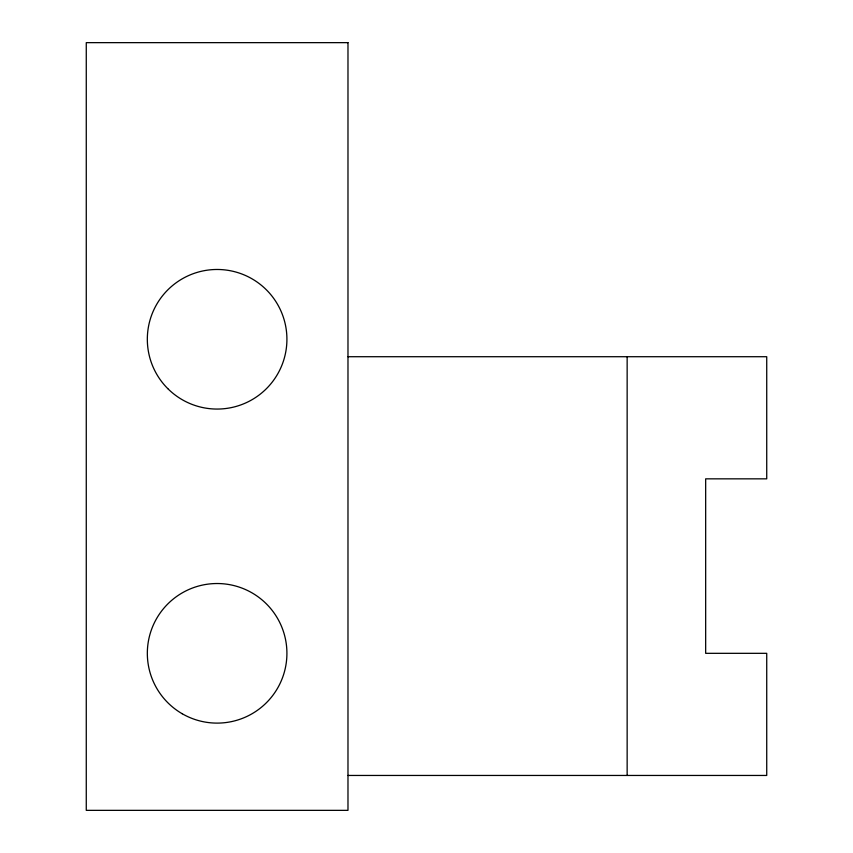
<?xml version="1.0" encoding="UTF-8"?>
<svg xmlns="http://www.w3.org/2000/svg" width="853" height="853" viewBox="0 0 853 853"><rect width="100%" height="100%" fill="white"/><g stroke="black" fill="none" stroke-linecap="round" stroke-linejoin="round"><path stroke-width="1.28" d="M347.981 356.714L766.73 356.714L766.73 478.842L705.666 478.842L705.666 653.323L766.73 653.323L766.73 775.452L347.981 775.452M627.147 356.714L627.147 775.452M347.981 42.65L86.27 42.65L86.27 810.35L347.981 810.35L347.981 42.65M182.233 713.758A69.786 69.786 0 0 0 286.917 653.323A69.786 69.786 0 0 0 182.233 592.878A69.786 69.786 0 0 0 182.233 713.758M167.774 388.616A69.786 69.786 0 0 0 284.539 357.322A69.786 69.786 0 0 0 199.069 271.851A69.786 69.786 0 0 0 167.774 388.616"/></g></svg>
